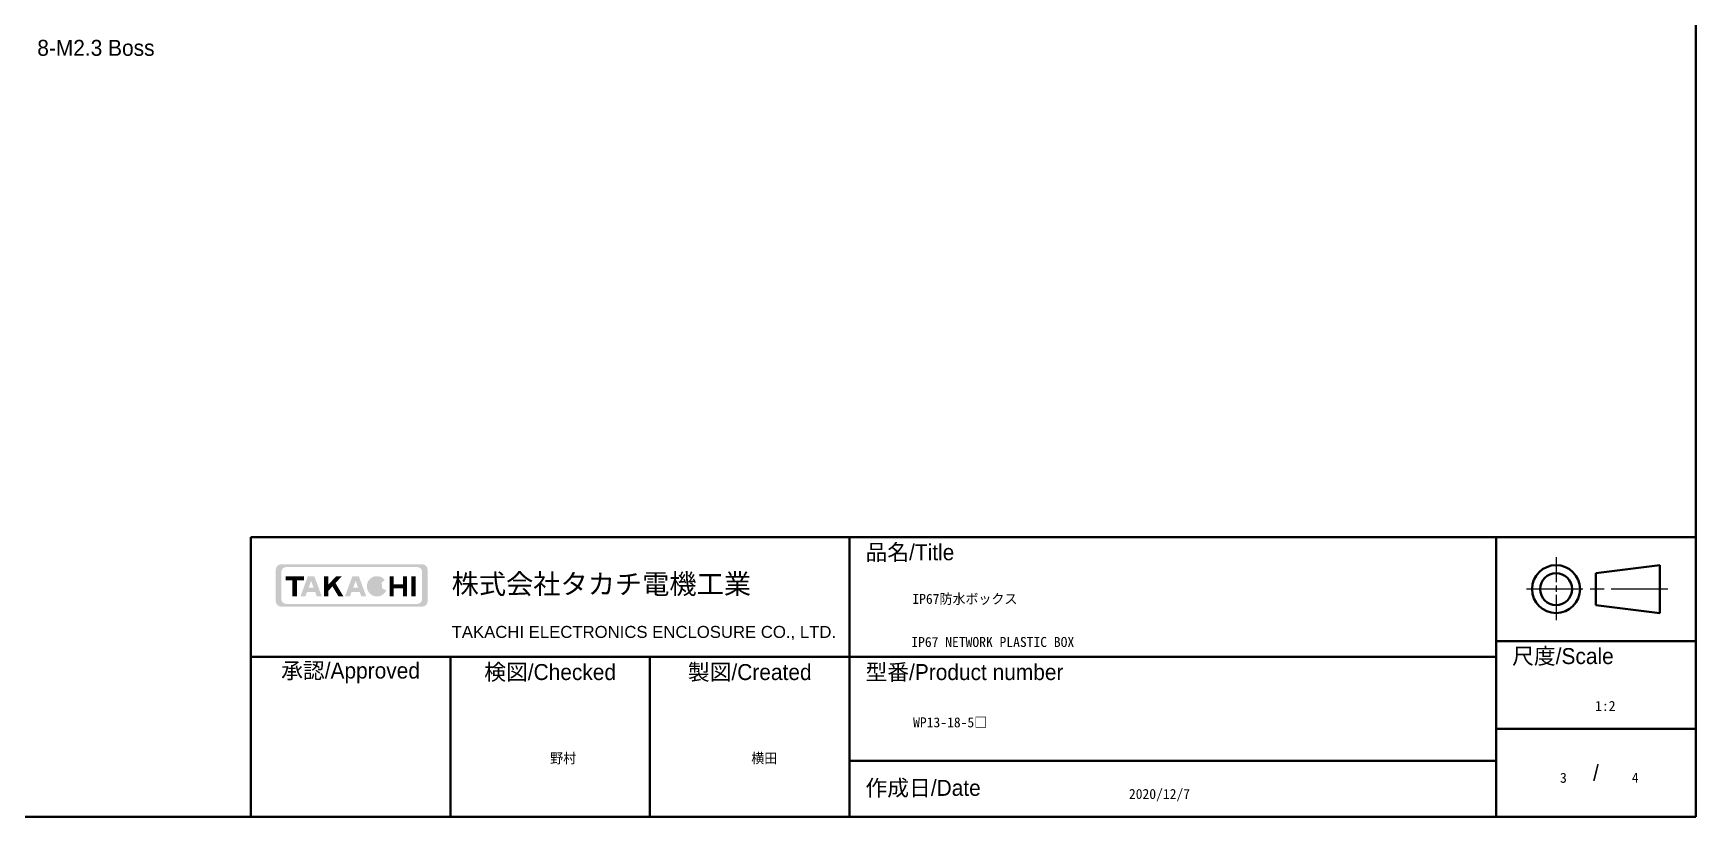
# Model space of a CAD drawing. Header units: millimetres. Extents: x 22 to 2984, y 12 to 577.
# Drawn here: x 1775.8 to 2192.2, y 12 to 208.2 of the extents above; entities that cross this region are included whole.
import ezdxf
from ezdxf.enums import TextEntityAlignment as Align

# ---------------------------------------------------------------- set-up
doc = ezdxf.new("R2018")
doc.units = ezdxf.units.MM
doc.header["$LTSCALE"] = 1.5
doc.linetypes.add('CHAIN', pattern=[0.3543, 0.2362, -0.0295, 0.0591, -0.0295])
for name, color, linetype, lineweight in [('Border (ISO)', 7, 'Continuous', 35), ('Symbol (ISO)', 7, 'Continuous', 18), ('Title (ISO)', 7, 'Continuous', 35)]:
    doc.layers.add(name, color=color, linetype=linetype, lineweight=lineweight)
doc.layers.add('Hatch (ISO)', color=1, linetype='Continuous', lineweight=18, true_color=0xff0000)
doc.styles.add('Note Text (TK)', font='MS PGothic.ttf')

# ---------------------------------------------------------------- blocks, each defined once
blk = doc.blocks.new('図面枠 tk図枠')
at = {"layer": 'Border (ISO)'}
for p in [(405.5, 289), (14.5, 8)]:
    blk.add_line(p, (405.5, 8), dxfattribs=at)
blk = doc.blocks.new('表題欄 tk表題欄')
at = {"layer": 'Hatch (ISO)'}
h = blk.add_hatch(color=256, dxfattribs=at)
edge = h.paths.add_edge_path(flags=0)
edge.add_arc((95.58, 236.3), 0.596, 270, 360)
edge.add_line((96.17, 236.3), (96.17, 239.71))
edge.add_arc((95.58, 239.71), 0.596, 0, 90)
edge.add_line((95.58, 240.31), (79.14, 240.31))
edge.add_arc((79.14, 239.71), 0.596, 90, 180)
edge.add_line((78.54, 239.71), (78.54, 236.3))
edge.add_arc((79.14, 236.3), 0.596, 180, 270)
edge.add_line((79.14, 235.7), (95.58, 235.7))
edge = h.paths.add_edge_path()
edge.add_line((77.84, 239.96), (77.84, 236.05))
edge.add_arc((78.54, 236.05), 0.702, 180, 270)
edge.add_line((78.54, 235.35), (96.17, 235.35))
edge.add_arc((96.17, 236.05), 0.702, 270, 360)
edge.add_line((96.87, 236.05), (96.87, 239.96))
edge.add_arc((96.17, 239.96), 0.702, 0, 90)
edge.add_line((96.17, 240.66), (78.54, 240.66))
edge.add_arc((78.54, 239.96), 0.702, 90, 180)
for points in [[(79.07, 239.15), (79.07, 238.66), (79.92, 238.66), (79.92, 236.66), (80.51, 236.66), (80.51, 238.66), (81.36, 238.66), (81.36, 239.15)], [(85.68, 236.66), (84.94, 237.89), (84.42, 237.32), (84.42, 236.66), (83.9, 236.66), (83.9, 239.15), (84.42, 239.15), (84.42, 238.1), (85.39, 239.15), (86.11, 239.15), (85.32, 238.3), (86.3, 236.66)], [(92.09, 239.15), (92.09, 236.66), (92.61, 236.66), (92.61, 237.66), (93.77, 237.66), (93.77, 236.66), (94.29, 236.66), (94.29, 239.15), (93.77, 239.15), (93.77, 238.15), (92.61, 238.15), (92.61, 239.15)], [(94.84, 239.15), (94.84, 236.66), (95.36, 236.66), (95.36, 239.15)]]:
    blk.add_hatch(color=256, dxfattribs=at).paths.add_polyline_path(points)
h = blk.add_hatch(color=256, dxfattribs=at)
h.paths.add_polyline_path([(82.59, 237.71), (81.95, 237.71), (82.27, 238.58)], flags=0)
h.paths.add_polyline_path([(82.78, 237.2), (81.76, 237.2), (81.57, 236.66), (80.95, 236.66), (81.86, 239.15), (82.68, 239.15), (83.59, 236.66), (82.98, 236.66)])
h = blk.add_hatch(color=256, dxfattribs=at)
h.paths.add_polyline_path([(87.53, 237.71), (88.16, 237.71), (87.85, 238.58)], flags=0)
h.paths.add_polyline_path([(87.14, 236.66), (87.34, 237.2), (88.35, 237.2), (88.55, 236.66), (89.17, 236.66), (88.25, 239.15), (87.44, 239.15), (86.52, 236.66)])
h = blk.add_hatch(color=256, dxfattribs=at)
edge = h.paths.add_edge_path()
edge.add_arc((90.52, 237.9), 1.27, 38.5505, 336.582)
edge.add_line((91.69, 237.4), (91.17, 237.62))
edge.add_ellipse((90.52, 237.9), major_axis=(0, -0.8), ratio=0.867347, start_angle=124.651, end_angle=429.4109, ccw=False)
edge.add_line((91.09, 238.36), (91.52, 238.7))
at = {"layer": 'Title (ISO)'}
for p, q in [((74.71, 244.05), (255.71, 244.05)), ((74.71, 209.05), (74.71, 244.05)), ((149.71, 244.05), (149.71, 209.05)), ((230.71, 244.05), (230.71, 209.05)), ((255.71, 244.05), (255.71, 209.05)), ((243.21, 239.55), (251.21, 240.55)), ((243.21, 239.55), (243.21, 235.55)), ((251.21, 234.55), (251.21, 240.55)), ((243.21, 235.55), (251.21, 234.55)), ((230.71, 231.05), (255.71, 231.05)), ((74.71, 229.05), (230.71, 229.05)), ((99.71, 229.05), (99.71, 209.05)), ((124.71, 229.05), (124.71, 209.05)), ((230.71, 220.05), (255.71, 220.05)), ((149.71, 216.05), (230.71, 216.05)), ((255.71, 209.05), (74.71, 209.05))]:
    blk.add_line(p, q, dxfattribs=at)
at = {"layer": 'Title (ISO)', "color": 4, "linetype": 'CHAIN', "lineweight": 18, "ltscale": 8.88956, "true_color": 0x00ffff}
blk.add_line((238.21, 241.55), (238.21, 233.55), dxfattribs=at)
at = {"layer": 'Title (ISO)', "color": 4, "linetype": 'CHAIN', "lineweight": 18, "ltscale": 20.001633, "true_color": 0x00ffff}
blk.add_line((252.21, 237.55), (234.21, 237.55), dxfattribs=at)
at = {"layer": 'Title (ISO)'}
for radius in [3, 2]:
    blk.add_circle((238.21, 237.55), radius, dxfattribs=at)
at = {"layer": 'Title (ISO)', "color": 1, "true_color": 0xff0000, "char_height": 2, "line_spacing_factor": 1.5, "style": 'Note Text (TK)'}
for s, insert, attachment_point in [('\\fＭＳ Ｐゴシック|b0|i0;\\H2.0000;品名/Title', (151.71, 242.05), 4), ('\\fＭＳ Ｐゴシック|b0|i0;\\H2.0000;尺度/Scale', (232.71, 229.05), 4), ('\\fＭＳ Ｐゴシック|b0|i0;\\H2.0000;承認/Approved', (87.21, 227.05), 5), ('\\fＭＳ Ｐゴシック|b0|i0;\\H2.0000;検図/Checked', (112.21, 227.05), 5), ('\\fＭＳ Ｐゴシック|b0|i0;\\H2.0000;製図/Created', (137.21, 227.05), 5), ('\\fＭＳ Ｐゴシック|b0|i0;\\H2.0000;型番/Product number', (151.71, 227.05), 4), ('\\fＭＳ Ｐゴシック|b0|i0;\\H2.0000;作成日/Date', (151.71, 212.55), 4)]:
    blk.add_mtext(s, dxfattribs=dict(at, insert=insert, attachment_point=attachment_point))
at = {"layer": 'Title (ISO)', "color": 7, "line_spacing_factor": 1.5, "style": 'Note Text (TK)'}
for s, insert, char_height, attachment_point in [('株式会社タカチ電機工業', (99.87, 238.05), 2.5, 4), ('\\fArial|b0|i0;\\H1.4986;TAKACHI ELECTRONICS ENCLOSURE CO., LTD.', (99.87, 232.05), 1.4986, 4), ('\\fＭＳ Ｐゴシック|b0|i0;\\H2.0000;/', (243.21, 214.55), 2, 5)]:
    blk.add_mtext(s, dxfattribs=dict(at, insert=insert, char_height=char_height, attachment_point=attachment_point))
at = {"layer": 'Title (ISO)', "color": 7, "lineweight": 30, "flags": 104}
for tag, height, p in [('<品名>', 2.5, (157.58, 236.95)), ('<Title>', 2, (157.45, 231.55)), ('<型番>', 3, (157.67, 221.49))]:
    blk.add_attdef(tag, text='', height=height, dxfattribs=at).set_placement(p, align=Align.MIDDLE_LEFT)
for tag, p in [('<尺度>', (243.11, 223.55)), ('<承認>', (87.21, 217.05)), ('<検図>', (112.22, 217)), ('<製図>', (137.41, 217)), ('作成日', (184.71, 212.53)), ('<ページ_No.>', (238.86, 214.55)), ('<総ページ数>', (247.7, 214.55))]:
    blk.add_attdef(tag, text='', height=2.5, dxfattribs=at).set_placement(p, align=Align.MIDDLE_CENTER)

msp = doc.modelspace()

# ---------------------------------------------------------------- block references
at = {"xscale": 2, "yscale": 2, "zscale": 2}
msp.add_blockref('図面枠 tk図枠', (1381.25, -4), dxfattribs=at)
ref = msp.add_blockref('表題欄 tk表題欄', (1680.83235, -406.10548), dxfattribs=dict(xscale=2, yscale=2, zscale=2))
lines = msp.add_mtext('IP67防水ボックス', dxfattribs={"layer": 'Title (ISO)', "color": 7, "insert": (1995.99432, 67.80114), "char_height": 2.5, "attachment_point": 1, "line_spacing_factor": 1.5})
ref.add_attrib('<品名>', '', (1995.99432, 67.80114), dxfattribs={"flags": 104}).embed_mtext(lines)
lines = msp.add_mtext('WP13-18-5□', dxfattribs={"layer": 'Title (ISO)', "color": 7, "insert": (1996.18182, 36.88068), "char_height": 2.5, "attachment_point": 1, "line_spacing_factor": 1.5})
ref.add_attrib('<型番>', '', (1996.18182, 36.88068), dxfattribs={"flags": 104}).embed_mtext(lines)
lines = msp.add_mtext('1:2', dxfattribs={"layer": 'Title (ISO)', "color": 7, "insert": (2167.05113, 41), "char_height": 2.5, "attachment_point": 1, "line_spacing_factor": 1.5})
ref.add_attrib('<尺度>', '', (2167.05113, 41), dxfattribs={"flags": 104}).embed_mtext(lines)
lines = msp.add_mtext('2020/12/7', dxfattribs={"layer": 'Title (ISO)', "color": 7, "insert": (2050.25, 18.95739), "char_height": 2.5, "attachment_point": 1, "line_spacing_factor": 1.5})
ref.add_attrib('作成日', '', (2050.25, 18.95739), dxfattribs={"flags": 104}).embed_mtext(lines)
lines = msp.add_mtext('野村', dxfattribs={"layer": 'Title (ISO)', "color": 7, "insert": (1905.2642, 27.90057), "char_height": 2.5, "attachment_point": 1, "line_spacing_factor": 1.5})
ref.add_attrib('<検図>', '', (1905.2642, 27.90057), dxfattribs={"flags": 104}).embed_mtext(lines)
lines = msp.add_mtext('横田', dxfattribs={"layer": 'Title (ISO)', "color": 7, "insert": (1955.64773, 27.88636), "char_height": 2.5, "attachment_point": 1, "line_spacing_factor": 1.5})
ref.add_attrib('<製図>', '', (1955.64773, 27.88636), dxfattribs={"flags": 104}).embed_mtext(lines)
lines = msp.add_mtext('IP67 NETWORK PLASTIC BOX', dxfattribs={"layer": 'Title (ISO)', "color": 7, "insert": (1995.72885, 56.99864), "char_height": 2.5, "attachment_point": 1, "line_spacing_factor": 1.5})
ref.add_attrib('<Title>', '', (1995.72885, 56.99864), dxfattribs={"flags": 104}).embed_mtext(lines)
lines = msp.add_mtext('3', dxfattribs={"layer": 'Title (ISO)', "color": 7, "insert": (2158.25, 23), "char_height": 2.5, "attachment_point": 1, "line_spacing_factor": 1.5})
ref.add_attrib('<ページ_No.>', '', (2158.25, 23), dxfattribs={"flags": 104}).embed_mtext(lines)
lines = msp.add_mtext('4', dxfattribs={"layer": 'Title (ISO)', "color": 7, "insert": (2176.23579, 23), "char_height": 2.5, "attachment_point": 1, "line_spacing_factor": 1.5})
ref.add_attrib('<総ページ数>', '', (2176.23579, 23), dxfattribs={"flags": 104}).embed_mtext(lines)

# ---------------------------------------------------------------- texts
at = {"layer": 'Symbol (ISO)', "color": 7, "insert": (1776.77153, 204.48798), "char_height": 4, "width": 45.5500611, "attachment_point": 4, "line_spacing_factor": 1.5, "style": 'Note Text (TK)'}
msp.add_mtext('{8-M2.3 Boss}', dxfattribs=at)

doc.saveas('drawing.dxf')
